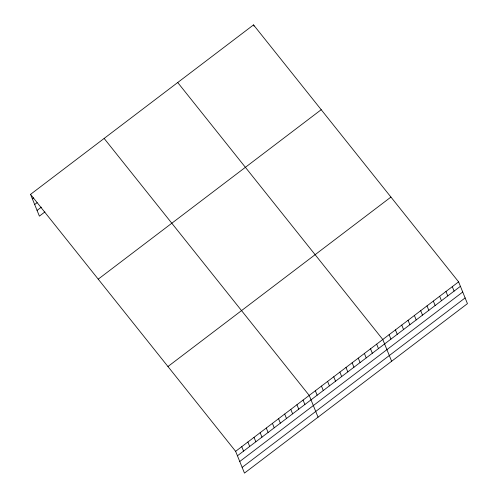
<?xml version="1.0" encoding="UTF-8"?>
<svg xmlns="http://www.w3.org/2000/svg" width="498" height="498" viewBox="0 0 498 498"><rect width="100%" height="100%" fill="white"/><g stroke="black" fill="none" stroke-linecap="round" stroke-linejoin="round"><path stroke-width="0.75" d="M30.552 194.363L253.532 24.9L458.608 281.868L467.448 303.637L244.468 473.1L235.629 451.331L30.552 194.363L39.392 216.132L44.913 211.936M32.358 198.802L33.584 197.868M34.679 204.522L37.132 202.655M37.07 210.411L41.365 207.149M98.224 279.16L321.21 109.697M167.951 366.528L390.93 197.071M235.629 451.331L458.608 281.868M237.434 455.77L460.413 286.313M239.756 461.49L462.735 292.027M242.146 467.379L465.126 297.922M177.718 82.519L382.794 339.487L391.633 361.255M104.138 138.438L309.214 395.406L318.054 417.181M452.29 286.667L454.095 291.112M445.971 291.473L447.777 295.912M439.653 296.273L441.458 300.711M433.335 301.072L435.14 305.517M427.016 305.878L428.822 310.316M420.704 310.677L422.503 315.116M414.386 315.477L416.185 319.921M408.067 320.282L409.866 324.721M401.749 325.082L403.554 329.52M395.431 329.881L397.236 334.326M389.112 334.687L390.918 339.126M253.532 24.9L254.048 26.17M376.662 344.143L378.468 348.588M370.531 348.805L372.336 353.244M364.399 353.468L366.204 357.906M358.267 358.124L360.073 362.569M352.136 362.787L353.941 367.225M346.004 367.449L347.809 371.888M339.873 372.106L341.672 376.55M333.741 376.768L335.54 381.207M327.609 381.424L329.408 385.869M321.478 386.087L323.277 390.525M315.346 390.749L317.145 395.188M303.077 400.068L304.882 404.507M296.945 404.731L298.75 409.169M290.813 409.387L292.619 413.832M284.682 414.05L286.487 418.488M278.55 418.706L280.355 423.151M272.418 423.368L274.224 427.807M266.287 428.031L268.092 432.469M260.155 432.687L261.96 437.132M254.024 437.35L255.829 441.788M247.892 442.012L249.697 446.451M241.76 446.669L243.566 451.113"/></g></svg>
